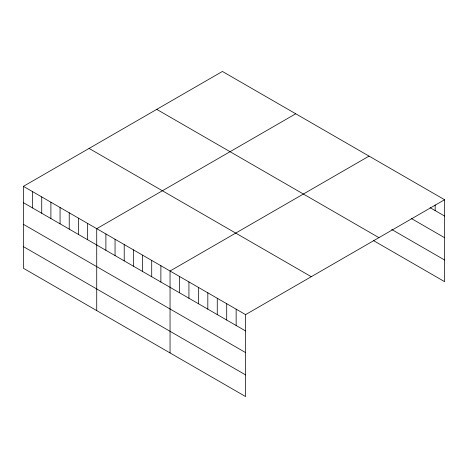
<?xml version="1.0" encoding="UTF-8"?>
<svg xmlns="http://www.w3.org/2000/svg" width="468" height="468" viewBox="0 0 468 468"><rect width="100%" height="100%" fill="white"/><g stroke="black" fill="none" stroke-linecap="round" stroke-linejoin="round"><path stroke-width="0.7" d="M23.4 186.346L245.589 314.625L245.589 396.554L23.4 268.269L23.4 186.346L222.411 71.446L444.6 199.731L444.6 281.654L373.464 240.581M295.729 113.782L96.724 228.676L96.724 310.606M369.053 156.113L170.048 271.013L170.048 352.936M245.589 314.625L444.6 199.731M430.121 207.693L444.6 216.052M411.232 218.439L444.6 237.703M391.716 229.478L444.6 260.003M156.733 109.366L378.928 237.645M89.072 148.426L311.267 276.711M23.4 202.667L245.589 330.946M23.4 224.318L245.589 352.597M23.4 246.624L245.589 374.903M435.158 204.92L435.158 210.6M236.147 309.172L236.147 325.494M226.705 303.72L226.705 320.042M217.263 298.268L217.263 314.59M207.821 292.816L207.821 309.143M198.374 287.364L198.374 303.691M188.932 281.911L188.932 298.239M179.49 276.459L179.49 292.787M160.881 265.719L160.881 282.04M151.714 260.424L151.714 276.752M142.553 255.136L142.553 271.458M133.386 249.842L133.386 266.169M124.219 244.553L124.219 260.875M115.052 239.259L115.052 255.581M105.891 233.971L105.891 250.292M87.557 223.388L87.557 239.71M78.39 218.094L78.39 234.415M69.229 212.805L69.229 229.127M60.062 207.511L60.062 223.833M50.895 202.217L50.895 218.544M41.728 196.929L41.728 213.25M32.567 191.634L32.567 207.962"/></g></svg>
